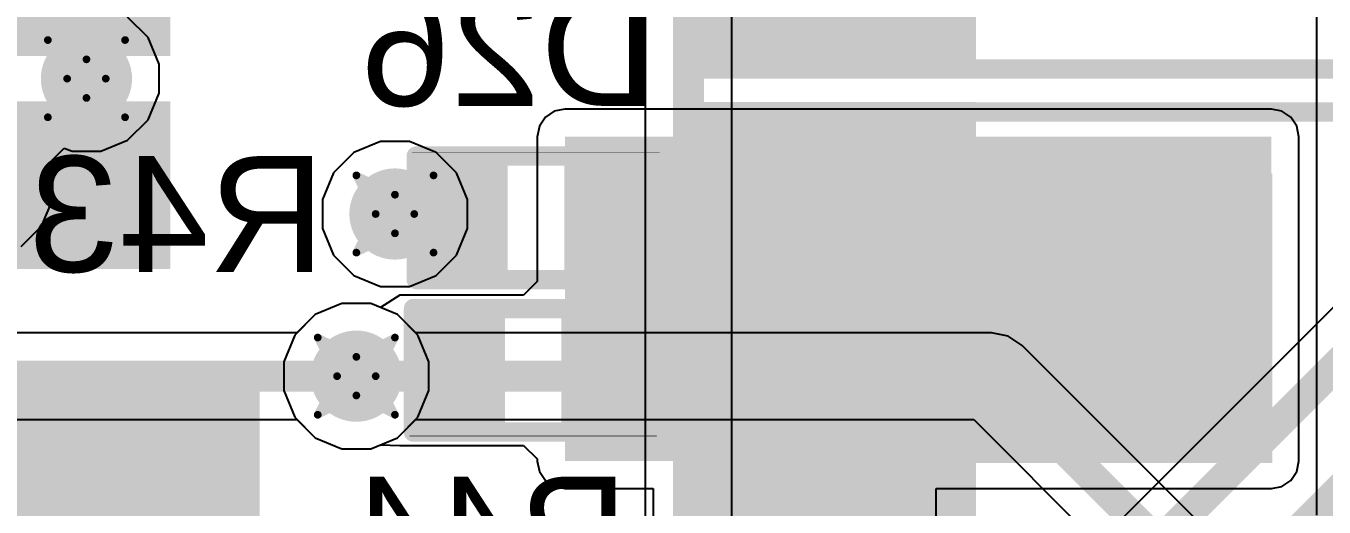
# Model space of a CAD drawing. Header units: inches. Extents: x -6 to 430, y 0 to 90.
# Drawn here: x 22.26 to 30.8, y 20.16 to 23.33 of the extents above; entities that cross this region are included whole.
import ezdxf

# ---------------------------------------------------------------- set-up
doc = ezdxf.new("R2010")
doc.units = ezdxf.units.IN
for name, color, linetype in [('Bottom Layer', 5, 'Continuous'), ('Bottom Overlay', 54, 'Continuous'), ('Bottom Paste', 16, 'Continuous'), ('Bottom Solder', 6, 'Continuous'), ('Drill Drawing', 1, 'Continuous'), ('Layer 1', 16, 'Continuous'), ('Layer 2', 76, 'Continuous'), ('Multi-Layer', 9, 'Continuous'), ('Pad Holes', 156, 'Continuous'), ('Top Layer', 1, 'Continuous'), ('Top Paste', 8, 'Continuous'), ('Top Solder', 216, 'Continuous'), ('Via Holes', 16, 'Continuous')]:
    doc.layers.add(name, color=color, linetype=linetype)
doc.styles.add('Arial', font='', dxfattribs={"height": 0.2})
doc.styles.get('Arial').set_extended_font_data('Arial')

msp = doc.modelspace()

# ---------------------------------------------------------------- hatches: boundary and pattern name
at = {"layer": 'Bottom Layer'}
h = msp.add_hatch(color=5, dxfattribs=at)
edge = h.paths.add_edge_path()
edge.add_arc((22.656, 22.9802), 0.3, 0, 360)
for points in [[(25.8032, 20.4642), (30.4514, 20.4642), (30.4514, 22.5978), (25.8032, 22.5978)], [(26.5652, 19.0164), (28.0638, 19.0164), (28.0638, 22.5978), (26.5652, 22.5978)], [(25.3714, 22.3819), (25.3714, 21.7469), (24.9142, 21.7469), (24.9142, 22.3819)], [(26.3112, 22.3819), (26.3112, 21.7469), (25.854, 21.7469), (25.854, 22.3819)], [(27.8552, 22.254), (30.3552, 22.254), (30.3552, 20.554), (27.8552, 20.554)], [(24.8963, 20.7441), (24.8963, 21.3791), (25.3535, 21.3791), (25.3535, 20.7441)], [(25.8361, 20.7441), (25.8361, 21.3791), (26.2933, 21.3791), (26.2933, 20.7441)]]:
    msp.add_hatch(color=5, dxfattribs=at).paths.add_polyline_path(points)
h = msp.add_hatch(color=5, dxfattribs=at)
edge = h.paths.add_edge_path()
edge.add_arc((24.6856, 22.0898), 0.3, 0, 360)
h = msp.add_hatch(color=5, dxfattribs=at)
edge = h.paths.add_edge_path()
edge.add_arc((24.4316, 21.023), 0.3, 0, 360)
at = {"layer": 'Bottom Overlay'}
for points in [[(26.6602, 22.9793), (27.8272, 22.9793), (27.8272, 25.8228), (26.6602, 25.8228)], [(27.8052, 22.9793), (28.5092, 22.9793), (28.5092, 23.4772), (27.8052, 23.4772)], [(26.6602, 19.9821), (27.8272, 19.9821), (27.8272, 22.8256), (26.6602, 22.8256)], [(27.8052, 22.328), (28.5092, 22.328), (28.5092, 22.8259), (27.8052, 22.8259)], [(20.9523, 21.0296), (20.9523, 19.8626), (23.7959, 19.8626), (23.7959, 21.0296)], [(27.8052, 19.9821), (28.5092, 19.9821), (28.5092, 20.48), (27.8052, 20.48)]]:
    msp.add_hatch(color=54, dxfattribs=at).paths.add_polyline_path(points)
at = {"layer": 'Bottom Paste'}
for points in [[(25.3714, 22.3819), (25.3714, 21.7469), (24.9142, 21.7469), (24.9142, 22.3819)], [(26.3112, 22.3819), (26.3112, 21.7469), (25.854, 21.7469), (25.854, 22.3819)], [(27.8552, 22.254), (30.3552, 22.254), (30.3552, 20.554), (27.8552, 20.554)], [(24.8963, 20.7441), (24.8963, 21.3791), (25.3535, 21.3791), (25.3535, 20.7441)], [(25.8361, 20.7441), (25.8361, 21.3791), (26.2933, 21.3791), (26.2933, 20.7441)]]:
    msp.add_hatch(color=16, dxfattribs=at).paths.add_polyline_path(points)
at = {"layer": 'Bottom Solder'}
for points in [[(25.4264, 22.4369), (25.4264, 21.6919), (24.8592, 21.6919), (24.8592, 22.4369)], [(26.3662, 22.4369), (26.3662, 21.6919), (25.799, 21.6919), (25.799, 22.4369)], [(27.7536, 22.3556), (30.4568, 22.3556), (30.4568, 20.4524), (27.7536, 20.4524)], [(24.8413, 20.6891), (24.8413, 21.4341), (25.4085, 21.4341), (25.4085, 20.6891)], [(25.7811, 20.6891), (25.7811, 21.4341), (26.3483, 21.4341), (26.3483, 20.6891)]]:
    msp.add_hatch(color=6, dxfattribs=at).paths.add_polyline_path(points)
at = {"layer": 'Layer 1'}
h = msp.add_hatch(color=16, dxfattribs=at)
edge = h.paths.add_edge_path()
edge.add_arc((22.656, 22.9802), 0.3, 0, 360)
h = msp.add_hatch(color=16, dxfattribs=at)
edge = h.paths.add_edge_path()
edge.add_arc((24.6856, 22.0898), 0.3, 0, 360)
h = msp.add_hatch(color=16, dxfattribs=at)
edge = h.paths.add_edge_path()
edge.add_arc((24.4316, 21.023), 0.3, 0, 360)
at = {"layer": 'Layer 2'}
h = msp.add_hatch(color=76, dxfattribs=at)
edge = h.paths.add_edge_path()
edge.add_arc((22.656, 22.9802), 0.3, 0, 360)
h = msp.add_hatch(color=76, dxfattribs=at)
edge = h.paths.add_edge_path()
edge.add_arc((24.6856, 22.0898), 0.3, 0, 360)
h = msp.add_hatch(color=76, dxfattribs=at)
edge = h.paths.add_edge_path()
edge.add_arc((24.4316, 21.023), 0.3, 0, 360)
at = {"layer": 'Multi-Layer'}
h = msp.add_hatch(color=9, dxfattribs=at)
edge = h.paths.add_edge_path()
edge.add_arc((22.656, 22.9802), 0.3, 0, 360)
at = {"layer": 'Pad Holes'}
h = msp.add_hatch(color=7, dxfattribs=at)
edge = h.paths.add_edge_path()
edge.add_arc((22.656, 22.9802), 0.15, 0, 360)
at = {"layer": 'Top Layer'}
for points in [[(22.206, 23.2302), (22.206, 24.1302), (23.106, 24.1302), (23.106, 23.2302)], [(22.206, 21.8302), (22.206, 22.7302), (23.106, 22.7302), (23.106, 21.8302)]]:
    msp.add_hatch(color=1, dxfattribs=at).paths.add_polyline_path(points)
h = msp.add_hatch(color=1, dxfattribs=at)
edge = h.paths.add_edge_path()
edge.add_arc((22.656, 22.9802), 0.3, 0, 360)
h = msp.add_hatch(color=1, dxfattribs=at)
edge = h.paths.add_edge_path()
edge.add_arc((24.6856, 22.0898), 0.3, 0, 360)
h = msp.add_hatch(color=1, dxfattribs=at)
edge = h.paths.add_edge_path()
edge.add_arc((24.4316, 21.023), 0.3, 0, 360)
at = {"layer": 'Top Paste'}
for points in [[(22.206, 23.2302), (22.206, 24.1302), (23.106, 24.1302), (23.106, 23.2302)], [(22.206, 21.8302), (22.206, 22.7302), (23.106, 22.7302), (23.106, 21.8302)]]:
    msp.add_hatch(color=8, dxfattribs=at).paths.add_polyline_path(points)
at = {"layer": 'Top Solder'}
for points in [[(22.1044, 23.1286), (22.1044, 24.2318), (23.2076, 24.2318), (23.2076, 23.1286)], [(22.1044, 21.7286), (22.1044, 22.8318), (23.2076, 22.8318), (23.2076, 21.7286)]]:
    msp.add_hatch(color=216, dxfattribs=at).paths.add_polyline_path(points)
at = {"layer": 'Via Holes'}
h = msp.add_hatch(color=7, dxfattribs=at)
edge = h.paths.add_edge_path()
edge.add_arc((24.6856, 22.0898), 0.15, 0, 360)
h = msp.add_hatch(color=7, dxfattribs=at)
edge = h.paths.add_edge_path()
edge.add_arc((24.4316, 21.023), 0.15, 0, 360)

# ---------------------------------------------------------------- linework, layer by layer
at = {"layer": 'Bottom Layer'}
for p, q in [((25.675, 22.726), (25.6357, 22.6672)), ((25.7338, 22.7653), (25.675, 22.726)), ((25.8032, 22.7791), (25.7338, 22.7653)), ((30.4514, 22.7791), (25.8032, 22.7791)), ((30.5208, 22.7653), (30.4514, 22.7791)), ((30.5796, 22.726), (30.5208, 22.7653)), ((30.6189, 22.6672), (30.5796, 22.726)), ((25.6357, 22.6672), (25.6219, 22.5978)), ((30.6327, 22.5978), (30.6189, 22.6672)), ((25.6219, 22.5978), (25.6219, 21.6447)), ((30.6327, 20.4642), (30.6327, 22.5978)), ((25.6219, 21.6447), (25.5313, 21.5569)), ((24.7185, 21.5569), (24.5915, 21.4739)), ((25.4949, 21.5569), (24.7185, 21.5569)), ((24.7185, 21.5569), (24.7185, 21.5569)), ((25.5313, 21.5569), (25.4949, 21.5569)), ((24.3366, 21.5008), (24.1609, 21.4281)), ((24.5266, 21.5008), (24.3366, 21.5008)), ((24.5915, 21.4739), (24.5266, 21.5008)), ((24.1609, 21.4281), (24.0265, 21.2937)), ((24.0265, 21.2937), (23.9538, 21.118)), ((23.9538, 21.118), (23.9538, 20.928)), ((23.9538, 20.928), (24.0265, 20.7523)), ((24.0265, 20.7523), (24.1609, 20.6179)), ((24.1609, 20.6179), (24.3366, 20.5452)), ((24.3366, 20.5452), (24.5266, 20.5452)), ((24.5266, 20.5452), (24.5915, 20.5721)), ((24.5915, 20.5721), (24.7185, 20.5663)), ((24.7185, 20.5663), (24.7185, 20.5663)), ((24.7185, 20.5663), (24.7185, 20.5663)), ((24.7185, 20.5663), (25.4949, 20.5663)), ((25.4949, 20.5663), (25.5313, 20.5663)), ((25.5313, 20.5663), (25.6219, 20.4785)), ((25.6219, 20.4785), (25.6219, 20.4642)), ((25.6219, 20.4642), (25.6357, 20.3948)), ((30.6189, 20.3948), (30.6327, 20.4642)), ((25.6357, 20.3948), (25.675, 20.336)), ((25.675, 20.336), (25.7338, 20.2967)), ((30.5208, 20.2967), (30.5796, 20.336)), ((30.5796, 20.336), (30.6189, 20.3948)), ((25.7338, 20.2967), (25.8032, 20.2829)), ((25.8032, 20.2829), (26.3839, 20.2829)), ((26.3839, 20.2829), (26.3839, 19.0164)), ((28.2451, 20.0422), (28.2451, 20.2829)), ((28.2451, 20.2829), (30.4514, 20.2829)), ((30.4514, 20.2829), (30.5208, 20.2967))]:
    msp.add_line(p, q, dxfattribs=at)
for points in [[(24.4316, 21.023, 0.2032, 0.2032, 0), (25.0863, 21.023, 0.2032, 0.2032, 0)], [(25.0863, 21.023, 0.2032, 0.2032, 0), (25.1249, 21.0616, 0.2032, 0.2032, 0)]]:
    msp.add_lwpolyline(points, format="xyseb", dxfattribs=at)
for points in [[(24.3808, 21.023, 0.1016, 0.1016, 1), (24.4824, 21.023, 0.1016, 0.1016, 1)], [(25.0355, 21.023, 0.1016, 0.1016, 1), (25.1371, 21.023, 0.1016, 0.1016, 1)], [(25.0355, 21.023, 0.1016, 0.1016, 1), (25.1371, 21.023, 0.1016, 0.1016, 1)], [(25.0741, 21.0616, 0.1016, 0.1016, 1), (25.1757, 21.0616, 0.1016, 0.1016, 1)]]:
    msp.add_lwpolyline(points, format="xyseb", close=True, dxfattribs=at)
at = {"layer": 'Bottom Overlay'}
for points in [[(28.4471, 23.0435, 0.127, 0.127, 0), (33.1664, 23.0435, 0.127, 0.127, 0)], [(28.4471, 22.7617, 0.127, 0.127, 0), (33.1664, 22.7617, 0.127, 0.127, 0)], [(24.8253, 22.4708, 0.127, 0.127, 0), (26.4001, 22.4708, 0.127, 0.127, 0)], [(24.8253, 21.658, 0.127, 0.127, 0), (24.8253, 22.4708, 0.127, 0.127, 0)], [(24.7999, 22.4962, 0.00323, 0.00323, 0), (26.4255, 22.4962, 0.00323, 0.00323, 0)], [(26.4001, 21.658, 0.127, 0.127, 0), (26.4001, 22.4708, 0.127, 0.127, 0)], [(24.8253, 21.658, 0.127, 0.127, 0), (26.4001, 21.658, 0.127, 0.127, 0)], [(24.8074, 20.6552, 0.127, 0.127, 0), (24.8074, 21.468, 0.127, 0.127, 0)], [(24.8074, 21.468, 0.127, 0.127, 0), (26.3822, 21.468, 0.127, 0.127, 0)], [(26.3822, 20.6552, 0.127, 0.127, 0), (26.3822, 21.468, 0.127, 0.127, 0)], [(24.8074, 20.6552, 0.127, 0.127, 0), (26.3822, 20.6552, 0.127, 0.127, 0)], [(24.782, 20.6298, 0.00323, 0.00323, 0), (26.4076, 20.6298, 0.00323, 0.00323, 0)]]:
    msp.add_lwpolyline(points, format="xyseb", dxfattribs=at)
for points in [[(28.4153, 23.0435, 0.0635, 0.0635, 1), (28.4788, 23.0435, 0.0635, 0.0635, 1)], [(28.4153, 22.7617, 0.0635, 0.0635, 1), (28.4788, 22.7617, 0.0635, 0.0635, 1)], [(24.7935, 22.4708, 0.0635, 0.0635, 1), (24.857, 22.4708, 0.0635, 0.0635, 1)], [(24.7935, 22.4708, 0.0635, 0.0635, 1), (24.857, 22.4708, 0.0635, 0.0635, 1)], [(24.7991, 22.4962, 0.00161, 0.00161, 1), (24.8007, 22.4962, 0.00161, 0.00161, 1)], [(26.3683, 22.4708, 0.0635, 0.0635, 1), (26.4318, 22.4708, 0.0635, 0.0635, 1)], [(26.3683, 22.4708, 0.0635, 0.0635, 1), (26.4318, 22.4708, 0.0635, 0.0635, 1)], [(26.4247, 22.4962, 0.00161, 0.00161, 1), (26.4263, 22.4962, 0.00161, 0.00161, 1)], [(24.7935, 21.658, 0.0635, 0.0635, 1), (24.857, 21.658, 0.0635, 0.0635, 1)], [(24.7935, 21.658, 0.0635, 0.0635, 1), (24.857, 21.658, 0.0635, 0.0635, 1)], [(26.3683, 21.658, 0.0635, 0.0635, 1), (26.4318, 21.658, 0.0635, 0.0635, 1)], [(26.3683, 21.658, 0.0635, 0.0635, 1), (26.4318, 21.658, 0.0635, 0.0635, 1)], [(24.7756, 21.468, 0.0635, 0.0635, 1), (24.8391, 21.468, 0.0635, 0.0635, 1)], [(24.7756, 21.468, 0.0635, 0.0635, 1), (24.8391, 21.468, 0.0635, 0.0635, 1)], [(26.3504, 21.468, 0.0635, 0.0635, 1), (26.4139, 21.468, 0.0635, 0.0635, 1)], [(26.3504, 21.468, 0.0635, 0.0635, 1), (26.4139, 21.468, 0.0635, 0.0635, 1)], [(24.7756, 20.6552, 0.0635, 0.0635, 1), (24.8391, 20.6552, 0.0635, 0.0635, 1)], [(24.7756, 20.6552, 0.0635, 0.0635, 1), (24.8391, 20.6552, 0.0635, 0.0635, 1)], [(26.3504, 20.6552, 0.0635, 0.0635, 1), (26.4139, 20.6552, 0.0635, 0.0635, 1)], [(26.3504, 20.6552, 0.0635, 0.0635, 1), (26.4139, 20.6552, 0.0635, 0.0635, 1)], [(24.7812, 20.6298, 0.00161, 0.00161, 1), (24.7828, 20.6298, 0.00161, 0.00161, 1)], [(26.4068, 20.6298, 0.00161, 0.00161, 1), (26.4084, 20.6298, 0.00161, 0.00161, 1)]]:
    msp.add_lwpolyline(points, format="xyseb", close=True, dxfattribs=at)
at = {"layer": 'Drill Drawing'}
for points in [[(22.402, 23.2342, 0.0508, 0.0508, 0), (22.656, 23.1072, 0.0508, 0.0508, 0)], [(22.402, 23.2342, 0.0508, 0.0508, 0), (22.529, 22.9802, 0.0508, 0.0508, 0)], [(22.656, 23.1072, 0.0508, 0.0508, 0), (22.91, 23.2342, 0.0508, 0.0508, 0)], [(22.783, 22.9802, 0.0508, 0.0508, 0), (22.91, 23.2342, 0.0508, 0.0508, 0)], [(22.402, 22.7262, 0.0508, 0.0508, 0), (22.529, 22.9802, 0.0508, 0.0508, 0)], [(22.783, 22.9802, 0.0508, 0.0508, 0), (22.91, 22.7262, 0.0508, 0.0508, 0)], [(22.402, 22.7262, 0.0508, 0.0508, 0), (22.656, 22.8532, 0.0508, 0.0508, 0)], [(22.656, 22.8532, 0.0508, 0.0508, 0), (22.91, 22.7262, 0.0508, 0.0508, 0)], [(24.4316, 22.3438, 0.0508, 0.0508, 0), (24.6856, 22.2168, 0.0508, 0.0508, 0)], [(24.4316, 22.3438, 0.0508, 0.0508, 0), (24.5586, 22.0898, 0.0508, 0.0508, 0)], [(24.6856, 22.2168, 0.0508, 0.0508, 0), (24.9396, 22.3438, 0.0508, 0.0508, 0)], [(24.8126, 22.0898, 0.0508, 0.0508, 0), (24.9396, 22.3438, 0.0508, 0.0508, 0)], [(24.4316, 21.8358, 0.0508, 0.0508, 0), (24.5586, 22.0898, 0.0508, 0.0508, 0)], [(24.8126, 22.0898, 0.0508, 0.0508, 0), (24.9396, 21.8358, 0.0508, 0.0508, 0)], [(24.4316, 21.8358, 0.0508, 0.0508, 0), (24.6856, 21.9628, 0.0508, 0.0508, 0)], [(24.6856, 21.9628, 0.0508, 0.0508, 0), (24.9396, 21.8358, 0.0508, 0.0508, 0)], [(24.1776, 21.277, 0.0508, 0.0508, 0), (24.4316, 21.15, 0.0508, 0.0508, 0)], [(24.1776, 21.277, 0.0508, 0.0508, 0), (24.3046, 21.023, 0.0508, 0.0508, 0)], [(24.4316, 21.15, 0.0508, 0.0508, 0), (24.6856, 21.277, 0.0508, 0.0508, 0)], [(24.5586, 21.023, 0.0508, 0.0508, 0), (24.6856, 21.277, 0.0508, 0.0508, 0)], [(24.1776, 20.769, 0.0508, 0.0508, 0), (24.3046, 21.023, 0.0508, 0.0508, 0)], [(24.5586, 21.023, 0.0508, 0.0508, 0), (24.6856, 20.769, 0.0508, 0.0508, 0)], [(24.1776, 20.769, 0.0508, 0.0508, 0), (24.4316, 20.896, 0.0508, 0.0508, 0)], [(24.4316, 20.896, 0.0508, 0.0508, 0), (24.6856, 20.769, 0.0508, 0.0508, 0)]]:
    msp.add_lwpolyline(points, format="xyseb", dxfattribs=at)
for points in [[(22.3893, 23.2342, 0.0254, 0.0254, 1), (22.4147, 23.2342, 0.0254, 0.0254, 1)], [(22.3893, 23.2342, 0.0254, 0.0254, 1), (22.4147, 23.2342, 0.0254, 0.0254, 1)], [(22.8973, 23.2342, 0.0254, 0.0254, 1), (22.9227, 23.2342, 0.0254, 0.0254, 1)], [(22.8973, 23.2342, 0.0254, 0.0254, 1), (22.9227, 23.2342, 0.0254, 0.0254, 1)], [(22.6433, 23.1072, 0.0254, 0.0254, 1), (22.6687, 23.1072, 0.0254, 0.0254, 1)], [(22.6433, 23.1072, 0.0254, 0.0254, 1), (22.6687, 23.1072, 0.0254, 0.0254, 1)], [(22.5163, 22.9802, 0.0254, 0.0254, 1), (22.5417, 22.9802, 0.0254, 0.0254, 1)], [(22.5163, 22.9802, 0.0254, 0.0254, 1), (22.5417, 22.9802, 0.0254, 0.0254, 1)], [(22.7703, 22.9802, 0.0254, 0.0254, 1), (22.7957, 22.9802, 0.0254, 0.0254, 1)], [(22.7703, 22.9802, 0.0254, 0.0254, 1), (22.7957, 22.9802, 0.0254, 0.0254, 1)], [(22.6433, 22.8532, 0.0254, 0.0254, 1), (22.6687, 22.8532, 0.0254, 0.0254, 1)], [(22.6433, 22.8532, 0.0254, 0.0254, 1), (22.6687, 22.8532, 0.0254, 0.0254, 1)], [(22.3893, 22.7262, 0.0254, 0.0254, 1), (22.4147, 22.7262, 0.0254, 0.0254, 1)], [(22.3893, 22.7262, 0.0254, 0.0254, 1), (22.4147, 22.7262, 0.0254, 0.0254, 1)], [(22.8973, 22.7262, 0.0254, 0.0254, 1), (22.9227, 22.7262, 0.0254, 0.0254, 1)], [(22.8973, 22.7262, 0.0254, 0.0254, 1), (22.9227, 22.7262, 0.0254, 0.0254, 1)], [(24.4189, 22.3438, 0.0254, 0.0254, 1), (24.4443, 22.3438, 0.0254, 0.0254, 1)], [(24.4189, 22.3438, 0.0254, 0.0254, 1), (24.4443, 22.3438, 0.0254, 0.0254, 1)], [(24.9269, 22.3438, 0.0254, 0.0254, 1), (24.9523, 22.3438, 0.0254, 0.0254, 1)], [(24.9269, 22.3438, 0.0254, 0.0254, 1), (24.9523, 22.3438, 0.0254, 0.0254, 1)], [(24.6729, 22.2168, 0.0254, 0.0254, 1), (24.6983, 22.2168, 0.0254, 0.0254, 1)], [(24.6729, 22.2168, 0.0254, 0.0254, 1), (24.6983, 22.2168, 0.0254, 0.0254, 1)], [(24.5459, 22.0898, 0.0254, 0.0254, 1), (24.5713, 22.0898, 0.0254, 0.0254, 1)], [(24.5459, 22.0898, 0.0254, 0.0254, 1), (24.5713, 22.0898, 0.0254, 0.0254, 1)], [(24.7999, 22.0898, 0.0254, 0.0254, 1), (24.8253, 22.0898, 0.0254, 0.0254, 1)], [(24.7999, 22.0898, 0.0254, 0.0254, 1), (24.8253, 22.0898, 0.0254, 0.0254, 1)], [(24.6729, 21.9628, 0.0254, 0.0254, 1), (24.6983, 21.9628, 0.0254, 0.0254, 1)], [(24.6729, 21.9628, 0.0254, 0.0254, 1), (24.6983, 21.9628, 0.0254, 0.0254, 1)], [(24.4189, 21.8358, 0.0254, 0.0254, 1), (24.4443, 21.8358, 0.0254, 0.0254, 1)], [(24.4189, 21.8358, 0.0254, 0.0254, 1), (24.4443, 21.8358, 0.0254, 0.0254, 1)], [(24.9269, 21.8358, 0.0254, 0.0254, 1), (24.9523, 21.8358, 0.0254, 0.0254, 1)], [(24.9269, 21.8358, 0.0254, 0.0254, 1), (24.9523, 21.8358, 0.0254, 0.0254, 1)], [(24.1649, 21.277, 0.0254, 0.0254, 1), (24.1903, 21.277, 0.0254, 0.0254, 1)], [(24.1649, 21.277, 0.0254, 0.0254, 1), (24.1903, 21.277, 0.0254, 0.0254, 1)], [(24.6729, 21.277, 0.0254, 0.0254, 1), (24.6983, 21.277, 0.0254, 0.0254, 1)], [(24.6729, 21.277, 0.0254, 0.0254, 1), (24.6983, 21.277, 0.0254, 0.0254, 1)], [(24.4189, 21.15, 0.0254, 0.0254, 1), (24.4443, 21.15, 0.0254, 0.0254, 1)], [(24.4189, 21.15, 0.0254, 0.0254, 1), (24.4443, 21.15, 0.0254, 0.0254, 1)], [(24.2919, 21.023, 0.0254, 0.0254, 1), (24.3173, 21.023, 0.0254, 0.0254, 1)], [(24.2919, 21.023, 0.0254, 0.0254, 1), (24.3173, 21.023, 0.0254, 0.0254, 1)], [(24.5459, 21.023, 0.0254, 0.0254, 1), (24.5713, 21.023, 0.0254, 0.0254, 1)], [(24.5459, 21.023, 0.0254, 0.0254, 1), (24.5713, 21.023, 0.0254, 0.0254, 1)], [(24.4189, 20.896, 0.0254, 0.0254, 1), (24.4443, 20.896, 0.0254, 0.0254, 1)], [(24.4189, 20.896, 0.0254, 0.0254, 1), (24.4443, 20.896, 0.0254, 0.0254, 1)], [(24.1649, 20.769, 0.0254, 0.0254, 1), (24.1903, 20.769, 0.0254, 0.0254, 1)], [(24.1649, 20.769, 0.0254, 0.0254, 1), (24.1903, 20.769, 0.0254, 0.0254, 1)], [(24.6729, 20.769, 0.0254, 0.0254, 1), (24.6983, 20.769, 0.0254, 0.0254, 1)], [(24.6729, 20.769, 0.0254, 0.0254, 1), (24.6983, 20.769, 0.0254, 0.0254, 1)]]:
    msp.add_lwpolyline(points, format="xyseb", close=True, dxfattribs=at)
at = {"layer": 'Layer 1'}
for p, q in [((32.6193, 23.2382), (29.234, 19.8528)), ((24.3366, 21.5008), (24.1609, 21.4281)), ((24.5266, 21.5008), (24.3366, 21.5008)), ((24.7023, 21.4281), (24.5266, 21.5008)), ((24.1609, 21.4281), (24.0265, 21.2937)), ((24.8367, 21.2937), (24.7023, 21.4281)), ((24.0265, 21.2937), (23.9538, 21.118)), ((24.9094, 21.118), (24.8367, 21.2937)), ((23.9538, 21.118), (23.9538, 20.928)), ((24.9094, 20.928), (24.9094, 21.118)), ((23.9538, 20.928), (24.0265, 20.7523)), ((24.8367, 20.7523), (24.9094, 20.928)), ((24.0265, 20.7523), (24.1609, 20.6179)), ((24.7023, 20.6179), (24.8367, 20.7523)), ((24.1609, 20.6179), (24.3366, 20.5452)), ((24.5266, 20.5452), (24.7023, 20.6179)), ((24.3366, 20.5452), (24.5266, 20.5452))]:
    msp.add_line(p, q, dxfattribs=at)
for points in [[(30.0522, 19.43, 0.2032, 0.2032, 0), (33.7534, 23.1312, 0.2032, 0.2032, 0)], [(29.4354, 19.6514, 0.2032, 0.2032, 0), (32.9042, 23.1202, 0.2032, 0.2032, 0)]]:
    msp.add_lwpolyline(points, format="xyseb", dxfattribs=at)
at = {"layer": 'Layer 2'}
for p, q in [((26.9009, 19.5498), (26.9009, 24.2492)), ((26.3311, 24.1312), (26.3311, 19.5498)), ((23.0611, 23.2509), (22.9267, 23.3853)), ((23.1338, 23.0752), (23.0611, 23.2509)), ((23.1338, 22.8852), (23.1338, 23.0752)), ((23.0611, 22.7095), (23.1338, 22.8852)), ((22.9267, 22.5751), (23.0611, 22.7095)), ((22.751, 22.5024), (22.9267, 22.5751)), ((24.5906, 22.5676), (24.4149, 22.4949)), ((24.7806, 22.5676), (24.5906, 22.5676)), ((24.9563, 22.4949), (24.7806, 22.5676)), ((22.4126, 22.4264), (22.5098, 22.5236)), ((22.5098, 22.5236), (22.561, 22.5024)), ((22.561, 22.5024), (22.751, 22.5024)), ((24.4149, 22.4949), (24.2805, 22.3605)), ((25.0907, 22.3605), (24.9563, 22.4949)), ((22.4338, 22.3752), (22.4126, 22.4264)), ((22.4338, 22.1852), (22.4338, 22.3752)), ((24.2805, 22.3605), (24.2078, 22.1848)), ((25.1634, 22.1848), (25.0907, 22.3605)), ((22.3611, 22.0095), (22.4338, 22.1852)), ((24.2078, 22.1848), (24.2078, 21.9948)), ((25.1634, 21.9948), (25.1634, 22.1848)), ((22.2267, 21.8751), (22.3611, 22.0095)), ((24.2078, 21.9948), (24.2805, 21.8191)), ((25.0907, 21.8191), (25.1634, 21.9948)), ((24.2805, 21.8191), (24.4149, 21.6847)), ((24.9563, 21.6847), (25.0907, 21.8191)), ((24.4149, 21.6847), (24.5906, 21.612)), ((24.5906, 21.612), (24.7806, 21.612)), ((24.7806, 21.612), (24.9563, 21.6847)), ((24.3366, 21.5008), (24.1609, 21.4281)), ((24.5266, 21.5008), (24.3366, 21.5008)), ((24.7023, 21.4281), (24.5266, 21.5008)), ((24.1609, 21.4281), (24.0265, 21.2937)), ((24.8367, 21.2937), (24.7023, 21.4281)), ((24.0265, 21.2937), (23.9538, 21.118)), ((24.9094, 21.118), (24.8367, 21.2937)), ((23.9538, 21.118), (23.9538, 20.928)), ((24.9094, 20.928), (24.9094, 21.118)), ((23.9538, 20.928), (24.0265, 20.7523)), ((24.8367, 20.7523), (24.9094, 20.928)), ((24.0265, 20.7523), (24.1609, 20.6179)), ((24.7023, 20.6179), (24.8367, 20.7523)), ((24.1609, 20.6179), (24.3366, 20.5452)), ((24.5266, 20.5452), (24.7023, 20.6179)), ((24.3366, 20.5452), (24.5266, 20.5452))]:
    msp.add_line(p, q, dxfattribs=at)
msp.add_lwpolyline([(26.616, 19.5498, 0.2032, 0.2032, 0), (26.616, 24.2492, 0.2032, 0.2032, 0)], format="xyseb", dxfattribs=at)
at = {"layer": 'Top Layer'}
for p, q in [((30.7482, 23.7914), (30.7482, 22.761)), ((30.7482, 22.761), (30.7482, 22.6484)), ((30.7482, 22.6484), (30.7482, 22.5214)), ((30.7482, 22.5214), (30.7482, 21.491)), ((24.3366, 21.5008), (24.1609, 21.4281)), ((24.5266, 21.5008), (24.3366, 21.5008)), ((24.7023, 21.4281), (24.5266, 21.5008)), ((30.7482, 21.491), (30.7482, 21.3784)), ((24.1609, 21.4281), (24.0408, 21.3079)), ((24.8224, 21.3079), (24.7023, 21.4281)), ((30.7482, 21.3784), (30.7482, 21.2514)), ((24.0408, 21.3079), (13.145, 21.3079)), ((28.611, 21.3079), (24.8224, 21.3079)), ((28.72, 21.2862), (28.611, 21.3079)), ((28.611, 21.3079), (28.611, 21.3079)), ((28.8125, 21.2244), (28.72, 21.2862)), ((30.6309, 19.406), (28.8125, 21.2244)), ((30.7482, 21.2514), (30.7482, 20.221)), ((13.027, 20.7381), (24.0408, 20.7381)), ((24.0408, 20.7381), (24.1609, 20.6179)), ((24.7023, 20.6179), (24.8224, 20.7381)), ((24.8224, 20.7381), (28.493, 20.7381)), ((28.493, 20.7381), (29.9244, 19.3067)), ((24.1609, 20.6179), (24.3366, 20.5452)), ((24.5266, 20.5452), (24.7023, 20.6179)), ((24.3366, 20.5452), (24.5266, 20.5452)), ((30.7482, 20.221), (30.7482, 20.1084))]:
    msp.add_line(p, q, dxfattribs=at)
for points in [[(13.027, 21.023, 0.2032, 0.2032, 0), (24.4316, 21.023, 0.2032, 0.2032, 0)], [(24.4316, 21.023, 0.2032, 0.2032, 0), (28.611, 21.023, 0.2032, 0.2032, 0)], [(28.611, 21.023, 0.2032, 0.2032, 0), (31.151, 18.483, 0.2032, 0.2032, 0)]]:
    msp.add_lwpolyline(points, format="xyseb", dxfattribs=at)
for points in [[(24.3808, 21.023, 0.1016, 0.1016, 1), (24.4824, 21.023, 0.1016, 0.1016, 1)], [(24.3808, 21.023, 0.1016, 0.1016, 1), (24.4824, 21.023, 0.1016, 0.1016, 1)], [(28.5602, 21.023, 0.1016, 0.1016, 1), (28.6618, 21.023, 0.1016, 0.1016, 1)], [(28.5602, 21.023, 0.1016, 0.1016, 1), (28.6618, 21.023, 0.1016, 0.1016, 1)]]:
    msp.add_lwpolyline(points, format="xyseb", close=True, dxfattribs=at)

# ---------------------------------------------------------------- texts
at = {"layer": 'Bottom Overlay', "style": 'Arial', "text_generation_flag": 2}
for s, height, p in [('D26', 0.762, (26.4125, 22.8011)), ('R43', 0.762, (24.2281, 21.7089)), ('R44', 0.7112, (26.2178, 19.6515))]:
    msp.add_text(s, height=height, dxfattribs=at).set_placement(p)

doc.saveas('drawing.dxf')
